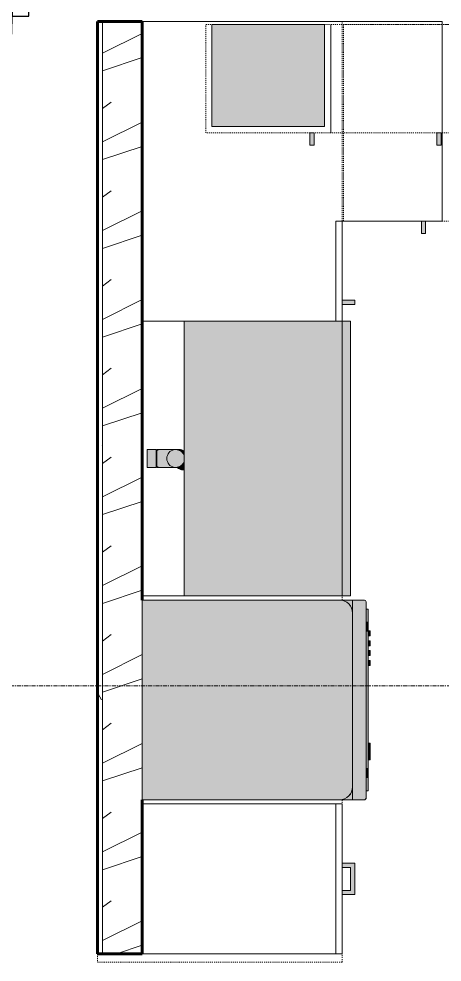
# Model space of a CAD drawing. Header units: inches. Extents: x -4169 to -1846, y 9706 to 12377.
# Drawn here: x -3610.7 to -3559.9, y 11249 to 11362.3 of the extents above; entities that cross this region are included whole.
import ezdxf

# ---------------------------------------------------------------- set-up
doc = ezdxf.new("R2010")
doc.units = ezdxf.units.IN
doc.header["$MEASUREMENT"] = 0
doc.linetypes.add('Dash', pattern=[0.25, 0.125, -0.125])
doc.linetypes.add('Grid Line 1_2_', pattern=[0.875, 0.5, -0.125, 0.125, -0.125])
for name, color, linetype, lineweight in [('0-1', 7, 'Continuous', 5), ('0-2', 50, 'Continuous', 18), ('A-DOOR', 31, 'Continuous', 18), ('A-DOOR-6', 31, 'Continuous', 30), ('A-DOOR-7', 31, 'Continuous', 9), ('A-DOOR-FRAM', 31, 'Continuous', 30), ('A-GENM-1', 11, 'Continuous', 9), ('A-GENM-2', 250, 'Continuous', 9), ('A-WALL-4', 10, 'Continuous', 60), ('A-WALL-5', 50, 'Continuous', 18), ('A-WALL-PATT-1', 250, 'Continuous', 9), ('A-WALL-PATT-2', 253, 'Continuous', 9), ('P-SANR-FIXT-2', 250, 'Continuous', 9), ('P-SANR-FIXT-3', 55, 'Continuous', 9), ('Q-CASE-1', 9, 'Continuous', 9), ('Q-CASE-3', 250, 'Continuous', 9), ('Q-CASE-4', 250, 'Dash', 9), ('Q-CASE-5', 254, 'Continuous', 9), ('Q-CASE-HDLN-1', 250, 'Dash', 9), ('Q-SPCQ-1', 250, 'Continuous', 9), ('Q-SPCQ-2', 55, 'Continuous', 9), ('S-GRID-1', 1, 'Grid Line 1_2_', 9)]:
    doc.layers.add(name, color=color, linetype=linetype, lineweight=lineweight)

# ---------------------------------------------------------------- blocks, each defined once
blk = doc.blocks.new('OD_CW_Countertop - OD_CW_Countertop-2607795-ENLARGED RCP - 2ND FLOOR PLAN')
at = {"layer": 'Q-CASE-HDLN-1'}
for p, q in [((0.74, 24), (0.74, -5.38)), ((1.74, 24), (0.74, 24)), ((113.74, -5.38), (113.74, 18.63)), ((0.74, -5.38), (8.86, -5.38)), ((9.36, -5.38), (12.11, -5.38)), ((12.61, -5.38), (20.24, -5.38)), ((44.24, -5.38), (44.74, -5.38)), ((77.74, -5.38), (79.75, -5.38)), ((80.24, -5.38), (113.74, -5.38))]:
    blk.add_line(p, q, dxfattribs=at)
blk = doc.blocks.new('OD_CW_Countertop - OD_CW_Countertop-2607118-ENLARGED RCP - 2ND FLOOR PLAN')
at = {"layer": 'Q-CASE-HDLN-1'}
for p, q in [((0.74, -24), (0.74, -0.38)), ((0.74, -0.38), (10.25, -0.38)), ((10.74, -0.38), (28.86, -0.38)), ((29.36, -0.38), (32.11, -0.38)), ((32.61, -0.38), (50.74, -0.38)), ((51.23, -0.38), (60.56, -0.38)), ((60.56, -0.38), (60.56, -24)), ((60.56, -24), (0.74, -24))]:
    blk.add_line(p, q, dxfattribs=at)
blk = doc.blocks.new('Dishwasher_15404 - 34_ counter-547918-ENLARGED RCP - 2ND FLOOR PLAN')
at = {"layer": 'Q-SPCQ-2'}
for points in [[(0, 0), (23.68, 0), (24.08, 0.05), (24.46, 0.21), (24.83, 0.52), (25.04, 0.79), (25.2, 1.17), (25.25, 1.57), (25.25, 22.43), (25.17, 22.9), (24.98, 23.29), (24.74, 23.58), (24.46, 23.79), (24.08, 23.95), (23.68, 24), (0, 24), (0, 3.67)], [(25.25, 0), (26.73, 0.01), (26.82, 0.06), (26.87, 0.2), (26.85, 23.86), (26.82, 23.94), (26.68, 24), (25.25, 24), (25.25, 0.42)], [(27.12, 21.39), (27.12, 22.91), (26.87, 22.91), (26.87, 21.39)], [(26.87, 20.19), (27.12, 20.19), (27.12, 21.39), (26.87, 21.39), (26.87, 20.22)], [(27.12, 3.81), (27.12, 20.19), (26.87, 20.19), (26.87, 3.81)], [(27.12, 19.69), (27.37, 19.69), (27.37, 20.28), (27.12, 20.28), (27.12, 20.19)], [(27.37, 18.51), (27.37, 19.1), (27.12, 19.1), (27.12, 18.51)], [(27.37, 17.33), (27.37, 17.92), (27.12, 17.92), (27.12, 17.33)], [(27.37, 16.15), (27.37, 16.74), (27.12, 16.74), (27.12, 16.15)], [(27.37, 5.81), (27.37, 6.79), (27.12, 6.79), (27.12, 5.81)], [(27.12, 4.82), (27.37, 4.82), (27.37, 5.81), (27.12, 5.81), (27.12, 4.86)], [(26.87, 2.61), (27.12, 2.61), (27.12, 3.81), (26.87, 3.81), (26.87, 2.63)], [(27.12, 1.09), (27.12, 2.61), (26.87, 2.61), (26.87, 1.09)]]:
    blk.add_hatch(color=256, dxfattribs=at).paths.add_polyline_path(points, flags=0)
h = blk.add_hatch(color=256, dxfattribs=at)
h.paths.add_polyline_path([(24.74, 0), (25.25, 0), (25.25, 1.57), (25.2, 1.17), (24.96, 0.67), (24.74, 0.42), (24.46, 0.21), (24.08, 0.05), (23.68, 0), (24.57, 0)], flags=0)
h.paths.add_polyline_path([(25.25, 22.43), (25.25, 24), (23.68, 24), (24.08, 23.95), (24.48, 23.78), (24.83, 23.48), (25.04, 23.21), (25.22, 22.75)], flags=0)
h = blk.add_hatch(color=256, dxfattribs=at)
h.paths.add_polyline_path([(25.07, 0.85), (25.12, 0.95), (25.08, 0.9)], flags=0)
h.paths.add_polyline_path([(25.2, 1.2), (25.22, 1.25), (25.2, 1.23)], flags=0)
h.paths.add_polyline_path([(25, 23.26), (24.96, 23.33), (24.98, 23.29)], flags=0)
at = {"layer": 'Q-SPCQ-1'}
for p, q in [((0, 24), (23.68, 24)), ((0, 0), (0, 24)), ((23.68, 24), (25.25, 24)), ((25.25, 24), (26.68, 24)), ((25.25, 24), (25.25, 22.43)), ((26.87, 23.8), (26.87, 0.2)), ((26.87, 22.91), (27.12, 22.91)), ((27.12, 21.39), (27.12, 22.91)), ((25.25, 22.43), (25.25, 1.57)), ((27.12, 20.19), (27.12, 21.39)), ((27.12, 20.28), (27.37, 20.28)), ((27.12, 3.81), (27.12, 20.19)), ((27.12, 19.69), (27.37, 19.69)), ((27.37, 19.69), (27.37, 20.28)), ((27.12, 19.1), (27.37, 19.1)), ((27.12, 18.51), (27.37, 18.51)), ((27.37, 18.51), (27.37, 19.1)), ((27.12, 17.92), (27.37, 17.92)), ((27.12, 17.33), (27.37, 17.33)), ((27.37, 17.33), (27.37, 17.92)), ((27.12, 16.74), (27.37, 16.74)), ((27.12, 16.15), (27.37, 16.15)), ((27.37, 16.15), (27.37, 16.74)), ((27.12, 6.79), (27.37, 6.79)), ((27.37, 5.81), (27.37, 6.79)), ((27.37, 4.82), (27.37, 5.81)), ((27.37, 4.82), (27.12, 4.82)), ((27.12, 2.61), (27.12, 3.81)), ((27.12, 1.09), (27.12, 2.61)), ((25.25, 1.57), (25.25, 0)), ((23.68, 0), (0, 0)), ((26.87, 1.09), (27.12, 1.09)), ((25.25, 0), (23.68, 0)), ((26.68, 0), (25.25, 0))]:
    blk.add_line(p, q, dxfattribs=at)
for centre, radius, start, end in [((23.68, 22.43), 1.57, 360, 90), ((26.68, 23.8), 0.197, 360, 90), ((23.68, 22.43), 1.57, 32.077, 42.3359), ((23.68, 22.43), 1.57, 17.8182, 27.5266), ((23.68, 22.43), 1.57, 360, 13.6425), ((23.68, 1.57), 1.57, 270, 360), ((23.68, 1.57), 1.57, 346.3575, 360), ((23.68, 1.57), 1.57, 317.6641, 327.923), ((23.68, 1.57), 1.57, 332.4734, 342.1818), ((26.68, 0.2), 0.197, 270, 360), ((26.68, 0.2), 0.197, 285, 345)]:
    blk.add_arc(centre, radius, start, end, dxfattribs=at)
blk = doc.blocks.new('Vanity Cabinet-Double Door - 33_-2164608-ENLARGED RCP - 2ND FLOOR PLAN')
at = {"layer": 'Q-CASE-3'}
for p, q in [((-15.76, -24), (-15.76, 0)), ((-15.76, 0), (17.24, 0)), ((17.24, 0), (17.24, -24)), ((17.24, -24), (-15.76, -24))]:
    blk.add_line(p, q, dxfattribs=at)
blk = doc.blocks.new('Base Cabinet 3 Drawer 230 - Base Cabinet 3 Drawer 230 18_-2554959-ENLARGED RCP - 2ND FLOOR PLAN')
at = {"layer": 'Q-CASE-5'}
blk.add_hatch(color=256, dxfattribs=at).paths.add_polyline_path([(-1.14, -24), (-1.14, -25.5), (2.61, -25.5), (2.61, -24), (2.11, -24), (2.11, -25), (-0.64, -25), (-0.64, -24)], flags=0)
at = {"layer": 'Q-CASE-3'}
for p, q in [((-8.26, -23.25), (-8.26, 0)), ((-8.26, 0), (9.74, 0)), ((9.74, 0), (9.74, -23.25)), ((-8.26, -23.25), (-8.26, -24)), ((9.74, -23.25), (-8.26, -23.25)), ((9.74, -24), (9.74, -23.25)), ((-8.26, -24), (9.74, -24)), ((-0.64, -24), (-1.14, -24)), ((-1.14, -25.5), (-1.14, -24)), ((-0.64, -25), (-0.64, -24)), ((2.11, -25), (2.11, -24)), ((2.11, -24), (2.61, -24)), ((2.61, -24), (2.61, -25.5)), ((2.61, -25.5), (-1.14, -25.5)), ((-0.64, -25), (2.11, -25))]:
    blk.add_line(p, q, dxfattribs=at)
blk = doc.blocks.new('300 Series Wall Hung Cabinet_301 - 15_-2215564-ENLARGED RCP - 2ND FLOOR PLAN')
at = {"layer": 'Q-CASE-1'}
for points in [[(-5.5, 14.69), (-5.5, 13.19), (-5.01, 13.19), (-5.01, 14.69)], [(-6.75, 12.44), (-6.75, 0.19), (6.75, 0.19), (6.75, 12.44)]]:
    blk.add_hatch(color=256, dxfattribs=at).paths.add_polyline_path(points, flags=0)
at = {"layer": 'Q-CASE-3'}
for p, q in [((-5.01, 14.69), (-5.5, 14.69)), ((-5.5, 14.69), (-5.5, 13.19)), ((-5.01, 13.19), (-5.01, 14.69)), ((-5.5, 13.19), (-5.01, 13.19)), ((-6.75, 0.19), (-6.75, 12.44)), ((-6.75, 12.44), (6.75, 12.44)), ((6.75, 12.44), (6.75, 0.19)), ((6.75, 0.19), (-6.75, 0.19))]:
    blk.add_line(p, q, dxfattribs=at)
at = {"layer": 'Q-CASE-4'}
for p, q in [((-7.5, 0.19), (-7.5, 13.19)), ((-7.5, 13.19), (7.5, 13.19)), ((7.5, 13.19), (7.5, 0.19)), ((7.5, 0.19), (-7.5, 0.19))]:
    blk.add_line(p, q, dxfattribs=at)
blk = doc.blocks.new('kitchen_faucet_14143 - kitchen_faucet_14143-V65-ENLARGED RCP - 2ND FLOOR PLAN')
at = {"layer": 'A-GENM-1'}
for points in [[(-0.88, 1.33), (-1.01, 1.33), (-0.98, 1.21), (-0.56, 1.23), (-0.68, 1.33), (-0.83, 1.33)], [(-0.56, 1.21), (-1.01, 1.18), (-1.01, 0.96), (-0.9, 1.02), (-0.25, 1.05), (-0.21, 1.05), (-0.39, 1.21), (-0.54, 1.21)], [(0, 1.08), (-0.29, 1.04), (-0.59, 0.9), (-0.82, 0.69), (-0.98, 0.44), (-1.01, 0.3), (-0.98, -0.43), (-0.94, -0.54), (-0.77, -0.77), (-0.54, -0.94), (-0.28, -1.05), (0, -1.08), (0.32, -1.03), (0.6, -0.89), (0.83, -0.68), (0.94, -0.54), (1.05, -0.28), (1.08, 0), (1.02, 0.33), (0.87, 0.63), (0.7, 0.82), (0.49, 0.96), (0.25, 1.05)], [(-0.54, 1.03), (-0.72, 1), (-1.01, 0.76), (-0.98, 0.65), (-0.82, 0.82), (-0.7, 0.91), (-0.54, 1.03)], [(-0.79, 0.96), (-1.01, 0.79), (-1, 0.77), (-0.8, 0.96)], [(-0.83, 1.02), (-0.97, 0.99), (-0.86, 0.92), (-0.77, 1.01), (-0.8, 1.02)], [(-0.63, 0.96), (-0.84, 0.79), (-0.81, 0.79), (-0.63, 0.94)], [(-0.57, 0.96), (-0.8, 0.78), (-0.68, 0.88), (-0.58, 0.96)], [(-0.55, 0.96), (-0.77, 0.79), (-0.67, 0.86), (-0.55, 0.95), (-0.55, 0.96)], [(-0.57, 0.91), (-0.73, 0.81), (-0.65, 0.86), (-0.59, 0.9)], [(-0.37, 1.03), (-0.39, 1.01), (-0.36, 1.03)], [(2.26, 1.08), (0, 1.08), (0.28, 1.05), (0.59, 0.9), (0.77, 0.77), (0.94, 0.54), (1.05, 0.28), (1.08, 0), (1.01, -0.36), (0.94, -0.54), (0.77, -0.77), (0.5, -0.96), (0.28, -1.05), (0, -1.08), (2.26, -1.08), (2.26, 1.05)], [(2.26, 1.02), (2.26, -1.02), (2.34, -1.02), (2.34, 1.02)], [(3.44, 1.08), (2.34, 1.08), (2.34, -1.08), (3.44, -1.08), (3.44, 1.05)], [(-0.97, -0.59), (-1.01, -0.6), (-0.96, -0.67), (-0.47, -1.03), (-0.49, -1.01), (-0.96, -0.6)], [(-1.01, -0.61), (-1, -0.77), (-0.67, -1.03), (-0.54, -1.01), (-1.01, -0.61)], [(-1.01, -0.76), (-0.99, -0.85), (-0.95, -0.83), (-1.01, -0.77)], [(-0.94, -0.59), (-0.94, -0.62), (-0.89, -0.67), (-0.93, -0.6), (-0.93, -0.59)], [(-0.91, -0.59), (-0.93, -0.62), (-0.88, -0.66), (-0.89, -0.63), (-0.91, -0.59)], [(-0.9, -0.6), (-0.87, -0.65), (-0.89, -0.6)]]:
    blk.add_hatch(color=256, dxfattribs=at).paths.add_polyline_path(points, flags=0)
h = blk.add_hatch(color=256, dxfattribs=at)
h.paths.add_polyline_path([(-0.48, 1.03), (-0.55, 1), (-0.56, 0.96), (-0.47, 1.03)], flags=0)
h.paths.add_polyline_path([(-0.75, 0.84), (-1.01, 0.59), (-0.95, 0.62), (-0.92, 0.66), (-0.77, 0.82), (-0.76, 0.83)], flags=0)
h = blk.add_hatch(color=256, dxfattribs=at)
h.paths.add_polyline_path([(-0.93, 0.59), (-1.01, 0.57), (-0.98, 0.44), (-0.9, 0.59)], flags=0)
h.paths.add_polyline_path([(-1.01, -0.37), (-1.01, -0.59), (-0.92, -0.57), (-0.95, -0.51), (-0.99, -0.42)], flags=0)
h = blk.add_hatch(color=256, dxfattribs=at)
h.paths.add_polyline_path([(-0.45, 1.03), (-0.49, 1.01), (-0.45, 1.03)], flags=0)
h.paths.add_polyline_path([(-0.8, 0.75), (-0.96, 0.59), (-0.94, 0.62), (-0.9, 0.66), (-0.81, 0.75)], flags=0)
h = blk.add_hatch(color=256, dxfattribs=at)
h.paths.add_polyline_path([(-0.44, 1.03), (-0.48, 0.96), (-0.42, 1.02), (-0.43, 1.03)], flags=0)
h.paths.add_polyline_path([(-0.76, 0.78), (-0.94, 0.59), (-0.93, 0.62), (-0.88, 0.66), (-0.77, 0.76)], flags=0)
h = blk.add_hatch(color=256, dxfattribs=at)
h.paths.add_polyline_path([(-0.37, 1.03), (-0.43, 1), (-0.41, 0.99), (-0.37, 1.03)], flags=0)
h.paths.add_polyline_path([(-0.78, 0.74), (-0.93, 0.59), (-0.9, 0.6), (-0.85, 0.66), (-0.79, 0.74)], flags=0)
h = blk.add_hatch(color=256, dxfattribs=at)
h.paths.add_polyline_path([(-0.95, -0.59), (-0.95, -0.62), (-0.92, -0.66), (-0.94, -0.61), (-0.95, -0.59)], flags=0)
h.paths.add_polyline_path([(-0.56, -0.93), (-0.51, -0.99), (-0.56, -0.94)], flags=0)
at = {"layer": 'A-GENM-2'}
for p, q in [((-1.02, 1.35), (-0.99, 1.33)), ((-1.01, 0.59), (-0.9, 0.59)), ((-0.97, 0.58), (-0.96, 0.61)), ((-0.41, 0.99), (-0.37, 1.01)), ((-0.06, 1.08), (-0.03, 1.08)), ((-0.04, 1.08), (0, 1.08)), ((0, 1.08), (2.26, 1.08)), ((2.1, 1.02), (2.34, 1.02)), ((2.26, -1.08), (2.26, 1.08)), ((2.34, 1.08), (3.44, 1.08)), ((2.34, 1.08), (2.34, -1.08)), ((3.44, -1.08), (3.44, 1.08)), ((-0.9, -0.59), (-1.01, -0.59)), ((-0.36, -1.01), (-0.4, -1)), ((2.26, -1.08), (0, -1.08)), ((2.34, -1.02), (2.1, -1.02)), ((3.44, -1.08), (2.34, -1.08))]:
    blk.add_line(p, q, dxfattribs=at)
at = {"layer": 'A-GENM-2', "flags": 128}
for points in [[(-1.01, 1.38), (-0.97, 1.38), (-0.94, 1.38), (-0.93, 1.38)], [(-1.01, 1.2), (-0.97, 1.22), (-0.93, 1.23), (-0.89, 1.24), (-0.86, 1.25), (-0.82, 1.25), (-0.78, 1.26), (-0.74, 1.26), (-0.7, 1.26), (-0.69, 1.26)], [(-0.93, 1.38), (-0.89, 1.38), (-0.86, 1.38), (-0.82, 1.37), (-0.79, 1.37), (-0.75, 1.36), (-0.72, 1.35), (-0.68, 1.34), (-0.65, 1.32), (-0.62, 1.31), (-0.58, 1.29), (-0.55, 1.27), (-0.52, 1.25), (-0.49, 1.23), (-0.47, 1.21)], [(-0.69, 1.26), (-0.65, 1.26), (-0.61, 1.26), (-0.57, 1.25), (-0.53, 1.25), (-0.49, 1.24), (-0.45, 1.23), (-0.42, 1.22), (-0.38, 1.21), (-0.34, 1.19), (-0.3, 1.17), (-0.27, 1.16), (-0.23, 1.14), (-0.2, 1.12), (-0.17, 1.09), (-0.13, 1.07)], [(-0.69, 1.06), (-0.72, 1.06), (-0.75, 1.06), (-0.78, 1.06), (-0.81, 1.05), (-0.84, 1.05), (-0.87, 1.04), (-0.9, 1.03), (-0.93, 1.02), (-0.96, 1.01), (-0.99, 1), (-1.02, 0.98)], [(-1, 0.64), (-0.98, 0.68), (-0.95, 0.71), (-0.93, 0.74), (-0.9, 0.77), (-0.87, 0.8), (-0.84, 0.83), (-0.81, 0.86), (-0.78, 0.88), (-0.75, 0.91), (-0.72, 0.93), (-0.68, 0.95), (-0.65, 0.97), (-0.61, 0.99), (-0.57, 1.01), (-0.54, 1.02), (-0.5, 1.04), (-0.46, 1.05), (-0.42, 1.06), (-0.39, 1.07), (-0.35, 1.07), (-0.31, 1.08), (-0.27, 1.08), (-0.23, 1.08), (-0.22, 1.08)], [(-0.99, 0.58), (-0.97, 0.61), (-0.95, 0.64), (-0.93, 0.68), (-0.9, 0.71), (-0.88, 0.74), (-0.85, 0.77), (-0.82, 0.8), (-0.79, 0.83), (-0.76, 0.86), (-0.73, 0.88), (-0.7, 0.91), (-0.66, 0.93), (-0.63, 0.95), (-0.59, 0.97), (-0.56, 0.99), (-0.52, 1.01), (-0.49, 1.02), (-0.45, 1.04), (-0.41, 1.05), (-0.37, 1.06), (-0.33, 1.07), (-0.29, 1.07), (-0.26, 1.08), (-0.22, 1.08), (-0.18, 1.08), (-0.17, 1.08)], [(-0.98, 0.86), (-0.95, 0.88), (-0.92, 0.91), (-0.88, 0.93), (-0.85, 0.95), (-0.82, 0.97), (-0.78, 0.99), (-0.74, 1.01), (-0.71, 1.02), (-0.67, 1.04), (-0.63, 1.05), (-0.59, 1.06), (-0.55, 1.07), (-0.51, 1.07), (-0.48, 1.08), (-0.44, 1.08), (-0.4, 1.08), (-0.39, 1.08)], [(-0.97, 0.58), (-0.96, 0.61), (-0.94, 0.64), (-0.91, 0.68), (-0.89, 0.71), (-0.86, 0.74), (-0.83, 0.77), (-0.8, 0.8), (-0.77, 0.83), (-0.74, 0.86), (-0.71, 0.88), (-0.68, 0.91), (-0.64, 0.93), (-0.61, 0.95), (-0.57, 0.97), (-0.54, 0.99), (-0.5, 1.01), (-0.46, 1.02), (-0.42, 1.04), (-0.39, 1.05), (-0.35, 1.06), (-0.31, 1.07), (-0.27, 1.07), (-0.23, 1.08), (-0.19, 1.08), (-0.15, 1.08), (-0.14, 1.08)], [(-0.97, 1), (-0.95, 0.97), (-0.94, 0.95), (-0.92, 0.92), (-0.91, 0.89)], [(-0.96, 0.58), (-0.94, 0.61), (-0.92, 0.64), (-0.89, 0.68), (-0.87, 0.71), (-0.84, 0.74), (-0.81, 0.77), (-0.78, 0.8), (-0.75, 0.83), (-0.72, 0.86), (-0.69, 0.89), (-0.65, 0.91), (-0.62, 0.93), (-0.58, 0.95), (-0.54, 0.97), (-0.51, 0.99), (-0.47, 1.01), (-0.43, 1.02), (-0.39, 1.04), (-0.35, 1.05), (-0.31, 1.06), (-0.27, 1.07), (-0.23, 1.07), (-0.19, 1.08), (-0.15, 1.08), (-0.11, 1.08), (-0.1, 1.08)], [(-0.92, 0.58), (-0.91, 0.61), (-0.88, 0.64), (-0.86, 0.68), (-0.83, 0.71), (-0.8, 0.74), (-0.77, 0.77), (-0.74, 0.8), (-0.71, 0.83), (-0.68, 0.86), (-0.65, 0.89), (-0.61, 0.91), (-0.58, 0.93), (-0.54, 0.95), (-0.51, 0.97), (-0.47, 0.99), (-0.43, 1.01), (-0.39, 1.02), (-0.35, 1.04), (-0.31, 1.05), (-0.27, 1.06), (-0.23, 1.07), (-0.19, 1.07), (-0.15, 1.08), (-0.11, 1.08), (-0.07, 1.08), (-0.06, 1.08)], [(-0.91, 0.58), (-0.89, 0.61), (-0.87, 0.64), (-0.84, 0.68), (-0.82, 0.71), (-0.79, 0.74), (-0.76, 0.77), (-0.73, 0.8), (-0.7, 0.83), (-0.67, 0.86), (-0.63, 0.89), (-0.6, 0.91), (-0.56, 0.93), (-0.53, 0.95), (-0.49, 0.97), (-0.45, 0.99), (-0.42, 1.01), (-0.38, 1.02), (-0.34, 1.04), (-0.3, 1.05), (-0.26, 1.06), (-0.22, 1.07), (-0.18, 1.07), (-0.14, 1.08), (-0.09, 1.08), (-0.05, 1.08), (-0.04, 1.08)], [(-0.91, 0.68), (-0.89, 0.71), (-0.86, 0.74), (-0.83, 0.77), (-0.8, 0.8), (-0.78, 0.83), (-0.74, 0.86), (-0.71, 0.88), (-0.68, 0.91), (-0.65, 0.93), (-0.61, 0.95), (-0.58, 0.97), (-0.54, 0.99), (-0.51, 1.01), (-0.47, 1.02)], [(-0.91, 0.58), (-0.89, 0.61), (-0.87, 0.65), (-0.84, 0.68), (-0.81, 0.71), (-0.78, 0.75), (-0.75, 0.78), (-0.72, 0.81), (-0.69, 0.83), (-0.66, 0.86), (-0.62, 0.89), (-0.59, 0.91), (-0.56, 0.93)], [(-0.91, 0.58), (-0.89, 0.61), (-0.87, 0.65), (-0.84, 0.68), (-0.81, 0.71), (-0.78, 0.75), (-0.75, 0.78), (-0.72, 0.81), (-0.69, 0.83), (-0.66, 0.86), (-0.62, 0.89), (-0.59, 0.91), (-0.56, 0.93)], [(-0.91, 0.58), (-0.89, 0.61), (-0.87, 0.65), (-0.84, 0.68), (-0.81, 0.71), (-0.78, 0.75), (-0.75, 0.78), (-0.72, 0.81), (-0.69, 0.83), (-0.66, 0.86), (-0.62, 0.89), (-0.59, 0.91), (-0.56, 0.93)], [(-0.91, 0.58), (-0.89, 0.61), (-0.87, 0.65), (-0.84, 0.68), (-0.81, 0.71), (-0.78, 0.75), (-0.75, 0.78), (-0.72, 0.81), (-0.69, 0.83), (-0.66, 0.86), (-0.62, 0.89), (-0.59, 0.91), (-0.56, 0.93)], [(-0.91, 0.58), (-0.89, 0.61), (-0.87, 0.65), (-0.84, 0.68), (-0.81, 0.71), (-0.78, 0.75), (-0.75, 0.78), (-0.72, 0.81), (-0.69, 0.83), (-0.66, 0.86), (-0.62, 0.89), (-0.59, 0.91), (-0.56, 0.93)], [(-0.91, 0.58), (-0.89, 0.61), (-0.87, 0.65), (-0.84, 0.68), (-0.81, 0.71), (-0.78, 0.75), (-0.75, 0.78), (-0.72, 0.81), (-0.69, 0.83), (-0.66, 0.86), (-0.62, 0.89), (-0.59, 0.91), (-0.56, 0.93)], [(-0.5, 1.04), (-0.53, 1.05), (-0.56, 1.05), (-0.59, 1.06), (-0.62, 1.06), (-0.65, 1.06), (-0.68, 1.06), (-0.69, 1.06)], [(-0.55, 0.93), (-0.51, 0.95), (-0.47, 0.97), (-0.43, 0.99), (-0.39, 1.01), (-0.35, 1.02), (-0.31, 1.04)], [(-0.55, 0.93), (-0.51, 0.95), (-0.47, 0.97), (-0.43, 0.99), (-0.39, 1.01), (-0.35, 1.02), (-0.31, 1.04)], [(-0.55, 0.93), (-0.51, 0.95), (-0.47, 0.97), (-0.43, 0.99), (-0.39, 1.01), (-0.35, 1.02), (-0.31, 1.04)], [(-0.55, 0.93), (-0.51, 0.95), (-0.47, 0.97), (-0.43, 0.99), (-0.39, 1.01), (-0.35, 1.02), (-0.31, 1.04)], [(-0.55, 0.93), (-0.51, 0.95), (-0.47, 0.97), (-0.43, 0.99), (-0.39, 1.01), (-0.35, 1.02), (-0.31, 1.04)], [(-0.55, 0.93), (-0.51, 0.95), (-0.47, 0.97), (-0.43, 0.99), (-0.39, 1.01), (-0.35, 1.02), (-0.31, 1.04)], [(-0.43, 1.04), (-0.39, 1.05), (-0.36, 1.06), (-0.32, 1.07), (-0.28, 1.07), (-0.24, 1.08), (-0.2, 1.08), (-0.16, 1.08), (-0.15, 1.08)], [(-0.39, 1.08), (-0.35, 1.08), (-0.31, 1.08), (-0.27, 1.07), (-0.23, 1.07), (-0.19, 1.06)], [(-0.27, 1.05), (-0.23, 1.06), (-0.18, 1.07), (-0.14, 1.07), (-0.1, 1.08), (-0.05, 1.08), (-0.03, 1.08)], [(-0.27, 1.05), (-0.23, 1.06), (-0.18, 1.07), (-0.14, 1.07), (-0.1, 1.08), (-0.05, 1.08), (-0.03, 1.08)], [(-0.27, 1.05), (-0.23, 1.06), (-0.18, 1.07), (-0.14, 1.07), (-0.1, 1.08), (-0.05, 1.08), (-0.03, 1.08)], [(-0.27, 1.05), (-0.23, 1.06), (-0.18, 1.07), (-0.14, 1.07), (-0.1, 1.08), (-0.05, 1.08), (-0.03, 1.08)], [(-0.27, 1.05), (-0.23, 1.06), (-0.18, 1.07), (-0.14, 1.07), (-0.1, 1.08), (-0.05, 1.08), (-0.03, 1.08)], [(-0.27, 1.05), (-0.23, 1.06), (-0.18, 1.07), (-0.14, 1.07), (-0.1, 1.08), (-0.05, 1.08), (-0.03, 1.08)], [(-0.25, 1.05), (-0.22, 1.06), (-0.18, 1.07), (-0.13, 1.07), (-0.09, 1.08), (-0.05, 1.08), (-0.03, 1.08)], [(-0.22, 1.08), (-0.18, 1.08), (-0.14, 1.08), (-0.1, 1.07)], [(-0.17, 1.08), (-0.13, 1.08), (-0.09, 1.08), (-0.05, 1.08)], [(-0.15, 1.08), (-0.11, 1.08), (-0.07, 1.08)], [(-0.14, 1.08), (-0.1, 1.08), (-0.06, 1.08)], [(-0.1, 1.08), (-0.06, 1.08), (-0.03, 1.08)], [(-0.22, -1.08), (-0.26, -1.08), (-0.3, -1.08), (-0.34, -1.07), (-0.37, -1.07), (-0.41, -1.06), (-0.45, -1.05), (-0.49, -1.04), (-0.53, -1.03), (-0.56, -1.01), (-0.6, -1), (-0.64, -0.98), (-0.67, -0.96), (-0.71, -0.94), (-0.74, -0.91), (-0.77, -0.89), (-0.8, -0.86), (-0.84, -0.84), (-0.86, -0.81), (-0.89, -0.78), (-0.92, -0.75), (-0.95, -0.72), (-0.97, -0.69), (-1, -0.65)], [(-0.39, -1.08), (-0.43, -1.08), (-0.47, -1.08), (-0.5, -1.07), (-0.54, -1.07), (-0.58, -1.06), (-0.62, -1.05), (-0.66, -1.04), (-0.7, -1.03), (-0.73, -1.01), (-0.77, -1), (-0.81, -0.98), (-0.84, -0.96), (-0.88, -0.94), (-0.91, -0.91), (-0.94, -0.89), (-0.97, -0.86), (-1, -0.84)], [(-0.92, -0.87), (-0.96, -0.86), (-1, -0.85)], [(-0.17, -1.08), (-0.21, -1.08), (-0.24, -1.08), (-0.28, -1.07), (-0.32, -1.07), (-0.36, -1.06), (-0.4, -1.05), (-0.44, -1.04), (-0.48, -1.03), (-0.51, -1.01), (-0.55, -1), (-0.59, -0.98), (-0.62, -0.96), (-0.65, -0.94), (-0.69, -0.91), (-0.72, -0.89), (-0.75, -0.86), (-0.78, -0.84), (-0.81, -0.81), (-0.84, -0.78), (-0.87, -0.75), (-0.9, -0.72), (-0.92, -0.69), (-0.94, -0.65), (-0.97, -0.62)], [(-0.14, -1.08), (-0.18, -1.08), (-0.22, -1.08), (-0.26, -1.07), (-0.3, -1.07), (-0.34, -1.06), (-0.38, -1.05), (-0.41, -1.04), (-0.45, -1.03), (-0.49, -1.01), (-0.53, -1), (-0.56, -0.98), (-0.6, -0.96), (-0.63, -0.94), (-0.67, -0.91), (-0.7, -0.89), (-0.73, -0.87), (-0.76, -0.84), (-0.79, -0.81), (-0.82, -0.78), (-0.85, -0.75), (-0.88, -0.72), (-0.9, -0.69), (-0.93, -0.65), (-0.95, -0.62)], [(-0.1, -1.08), (-0.14, -1.08), (-0.18, -1.08), (-0.22, -1.07), (-0.26, -1.07), (-0.3, -1.06), (-0.34, -1.05), (-0.38, -1.04), (-0.42, -1.03), (-0.46, -1.01), (-0.5, -1), (-0.53, -0.98), (-0.57, -0.96), (-0.61, -0.94), (-0.64, -0.92), (-0.68, -0.89), (-0.71, -0.87), (-0.74, -0.84), (-0.77, -0.81), (-0.8, -0.78), (-0.83, -0.75), (-0.86, -0.72), (-0.89, -0.69), (-0.91, -0.65), (-0.94, -0.62)], [(-0.5, -1.01), (-0.53, -1), (-0.57, -0.98), (-0.6, -0.96), (-0.64, -0.94), (-0.67, -0.91), (-0.7, -0.89), (-0.74, -0.86), (-0.77, -0.84), (-0.8, -0.81), (-0.83, -0.78), (-0.85, -0.75), (-0.88, -0.72), (-0.9, -0.69), (-0.93, -0.65)], [(-0.57, -0.92), (-0.6, -0.9), (-0.64, -0.88), (-0.67, -0.85), (-0.71, -0.82), (-0.74, -0.79), (-0.77, -0.76), (-0.8, -0.73), (-0.83, -0.7), (-0.85, -0.67), (-0.88, -0.63), (-0.9, -0.59)], [(-0.57, -0.92), (-0.6, -0.9), (-0.64, -0.88), (-0.67, -0.85), (-0.71, -0.82), (-0.74, -0.79), (-0.77, -0.76), (-0.8, -0.73), (-0.83, -0.7), (-0.85, -0.67), (-0.88, -0.63), (-0.9, -0.59)], [(-0.57, -0.92), (-0.6, -0.9), (-0.64, -0.88), (-0.67, -0.85), (-0.71, -0.82), (-0.74, -0.79), (-0.77, -0.76), (-0.8, -0.73), (-0.83, -0.7), (-0.85, -0.67), (-0.88, -0.63), (-0.9, -0.59)], [(-0.57, -0.92), (-0.6, -0.9), (-0.64, -0.88), (-0.67, -0.85), (-0.71, -0.82), (-0.74, -0.79), (-0.77, -0.76), (-0.8, -0.73), (-0.83, -0.7), (-0.85, -0.67), (-0.88, -0.63), (-0.9, -0.59)], [(-0.57, -0.92), (-0.6, -0.9), (-0.64, -0.88), (-0.67, -0.85), (-0.71, -0.82), (-0.74, -0.79), (-0.77, -0.76), (-0.8, -0.73), (-0.83, -0.7), (-0.85, -0.67), (-0.88, -0.63), (-0.9, -0.59)], [(-0.57, -0.92), (-0.6, -0.9), (-0.64, -0.88), (-0.67, -0.85), (-0.71, -0.82), (-0.74, -0.79), (-0.77, -0.76), (-0.8, -0.73), (-0.83, -0.7), (-0.85, -0.67), (-0.88, -0.63), (-0.9, -0.59)], [(-0.06, -1.08), (-0.1, -1.08), (-0.14, -1.08), (-0.18, -1.07), (-0.22, -1.07), (-0.26, -1.06), (-0.3, -1.05), (-0.34, -1.04), (-0.38, -1.03), (-0.42, -1.01), (-0.46, -1), (-0.5, -0.98), (-0.53, -0.96), (-0.57, -0.94), (-0.6, -0.92), (-0.64, -0.89), (-0.67, -0.87), (-0.7, -0.84), (-0.74, -0.81), (-0.77, -0.78), (-0.8, -0.75), (-0.82, -0.72), (-0.85, -0.69), (-0.88, -0.65), (-0.9, -0.62)], [(-0.04, -1.08), (-0.08, -1.08), (-0.12, -1.08), (-0.17, -1.07), (-0.21, -1.07), (-0.25, -1.06), (-0.29, -1.05), (-0.33, -1.04), (-0.37, -1.03), (-0.41, -1.01), (-0.44, -1), (-0.48, -0.98), (-0.52, -0.96), (-0.55, -0.94), (-0.59, -0.92), (-0.62, -0.89), (-0.66, -0.87), (-0.69, -0.84), (-0.72, -0.81), (-0.75, -0.78), (-0.78, -0.75), (-0.81, -0.72), (-0.84, -0.69), (-0.86, -0.65), (-0.89, -0.62)], [(0.01, -1.08), (-0.03, -1.08), (-0.07, -1.08), (-0.12, -1.08), (-0.16, -1.07), (-0.2, -1.06), (-0.25, -1.05), (-0.29, -1.04), (-0.33, -1.03), (-0.37, -1.02), (-0.41, -1), (-0.45, -0.98), (-0.49, -0.97), (-0.53, -0.95), (-0.56, -0.93)], [(0.01, -1.08), (-0.03, -1.08), (-0.07, -1.08), (-0.12, -1.08), (-0.16, -1.07), (-0.2, -1.06), (-0.25, -1.05), (-0.29, -1.04), (-0.33, -1.03), (-0.37, -1.02), (-0.41, -1), (-0.45, -0.98), (-0.49, -0.97), (-0.53, -0.95), (-0.56, -0.93)], [(0.01, -1.08), (-0.03, -1.08), (-0.07, -1.08), (-0.12, -1.08), (-0.16, -1.07), (-0.2, -1.06), (-0.25, -1.05), (-0.29, -1.04), (-0.33, -1.03), (-0.37, -1.02), (-0.41, -1), (-0.45, -0.98), (-0.49, -0.97), (-0.53, -0.95), (-0.56, -0.93)], [(0.01, -1.08), (-0.03, -1.08), (-0.07, -1.08), (-0.12, -1.08), (-0.16, -1.07), (-0.2, -1.06), (-0.25, -1.05), (-0.29, -1.04), (-0.33, -1.03), (-0.37, -1.02), (-0.41, -1), (-0.45, -0.98), (-0.49, -0.97), (-0.53, -0.95), (-0.56, -0.93)], [(0.01, -1.08), (-0.03, -1.08), (-0.07, -1.08), (-0.12, -1.08), (-0.16, -1.07), (-0.2, -1.06), (-0.25, -1.05), (-0.29, -1.04), (-0.33, -1.03), (-0.37, -1.02), (-0.41, -1), (-0.45, -0.98), (-0.49, -0.97), (-0.53, -0.95), (-0.56, -0.93)], [(0.01, -1.08), (-0.03, -1.08), (-0.07, -1.08), (-0.12, -1.08), (-0.16, -1.07), (-0.2, -1.06), (-0.25, -1.05), (-0.29, -1.04), (-0.33, -1.03), (-0.37, -1.02), (-0.41, -1), (-0.45, -0.98), (-0.49, -0.97), (-0.53, -0.95), (-0.56, -0.93)], [(-0.15, -1.08), (-0.19, -1.08), (-0.23, -1.08), (-0.27, -1.07), (-0.31, -1.07), (-0.35, -1.06), (-0.38, -1.05), (-0.42, -1.04), (-0.46, -1.03)], [(-0.18, -1.06), (-0.22, -1.07), (-0.26, -1.07), (-0.3, -1.08), (-0.34, -1.08), (-0.38, -1.08), (-0.39, -1.08)], [(0, -1.08), (-0.04, -1.08), (-0.08, -1.08), (-0.12, -1.07), (-0.16, -1.07), (-0.21, -1.06), (-0.25, -1.05)], [(-0.09, -1.07), (-0.13, -1.08), (-0.17, -1.08), (-0.21, -1.08), (-0.22, -1.08)], [(-0.08, -1.08), (-0.12, -1.08), (-0.15, -1.08), (-0.17, -1.08)], [(-0.06, -1.08), (-0.1, -1.08), (-0.14, -1.08), (-0.15, -1.08)], [(-0.05, -1.08), (-0.09, -1.08), (-0.13, -1.08), (-0.14, -1.08)], [(-0.04, -1.08), (-0.09, -1.08), (-0.1, -1.08)], [(-0.03, -1.08), (-0.04, -1.08), (-0.06, -1.08)], [(0, -1.08), (-0.03, -1.08), (-0.04, -1.08)]]:
    blk.add_lwpolyline(points, dxfattribs=at)
at = {"layer": 'A-GENM-2'}
for start, end in [(0, 159.9003), (200.0997, 0)]:
    blk.add_arc((0, 0), 1.08, start, end, dxfattribs=at)
blk = doc.blocks.new('Stainless Steel Farmhous Kitchen Sink - Stainless Steel Farmhous Kitchen Sink-2552578-ENLARGED RCP - 2ND FLOOR PLAN')
at = {"layer": 'P-SANR-FIXT-3'}
blk.add_hatch(color=256, dxfattribs=at).paths.add_polyline_path([(-15.61, 2.25), (0, 2.25), (0, 22.2), (-33, 22.2), (-33, 2.25), (-15.75, 2.25)], flags=0)
at = {"layer": 'P-SANR-FIXT-2'}
for p, q in [((-33, 22.2), (0, 22.2)), ((-33, 2.25), (-33, 22.2)), ((0, 22.2), (0, 2.25)), ((0, 2.25), (-33, 2.25))]:
    blk.add_line(p, q, dxfattribs=at)
blk = doc.blocks.new('300 Series Wall Hung Cabinet_302 - 30_ X 36_-V64-ENLARGED RCP - 2ND FLOOR PLAN')
at = {"layer": 'Q-CASE-1'}
for points in [[(-2.25, 14.69), (-2.25, 13.19), (-1.76, 13.19), (-1.76, 14.69)], [(1.75, 14.69), (1.75, 13.19), (2.24, 13.19), (2.24, 14.69)]]:
    blk.add_hatch(color=256, dxfattribs=at).paths.add_polyline_path(points, flags=0)
at = {"layer": 'Q-CASE-3'}
for p, q in [((-1.76, 14.69), (-2.25, 14.69)), ((-2.25, 14.69), (-2.25, 13.19)), ((-1.76, 13.19), (-1.76, 14.69)), ((2.24, 14.69), (1.75, 14.69)), ((1.75, 14.69), (1.75, 13.19)), ((2.24, 13.19), (2.24, 14.69)), ((-2.25, 13.19), (-1.76, 13.19)), ((1.75, 13.19), (2.24, 13.19))]:
    blk.add_line(p, q, dxfattribs=at)
at = {"layer": 'Q-CASE-4'}
for p, q in [((-15, 0.19), (-15, 13.19)), ((-15, 13.19), (15, 13.19)), ((15, 13.19), (15, 0.19)), ((15, 0.19), (-15, 0.19))]:
    blk.add_line(p, q, dxfattribs=at)
blk = doc.blocks.new('Base Cabinet Corner 197 - Base Cabinet Corner 197-2569781-ENLARGED RCP - 2ND FLOOR PLAN')
at = {"layer": 'Q-CASE-5'}
for points in [[(0.73, 33.51), (2.23, 33.51), (2.23, 34), (0.73, 34)], [(10.24, 25), (10.24, 24), (10.73, 24), (10.73, 25.5), (10.24, 25.5), (10.24, 25.38)]]:
    blk.add_hatch(color=256, dxfattribs=at).paths.add_polyline_path(points, flags=0)
at = {"layer": 'Q-CASE-3'}
for p, q in [((0.74, 36), (-23.26, 36)), ((-23.26, 36), (-23.26, 0)), ((0.74, 23.25), (0.74, 36)), ((0.74, 24), (0.74, 36)), ((0.73, 34), (0.73, 33.51)), ((2.23, 34), (0.73, 34)), ((2.23, 33.51), (2.23, 34)), ((0.73, 33.51), (2.23, 33.51)), ((10.73, 25.5), (10.24, 25.5)), ((10.24, 25.5), (10.24, 24)), ((10.73, 24), (10.73, 25.5)), ((12.74, 24), (0.74, 24)), ((0.74, 23.25), (0.74, 24)), ((10.24, 24), (10.73, 24)), ((12.74, 0), (12.74, 24)), ((12.74, 23.25), (0.74, 23.25)), ((-23.26, 0), (12.74, 0))]:
    blk.add_line(p, q, dxfattribs=at)
blk = doc.blocks.new('CTR - 1st Phase - Unit Layouts_rvt-1-ENLARGED RCP - 2ND FLOOR PLAN')
at = {"layer": 'A-WALL-PATT-1'}
h = blk.add_hatch(dxfattribs=at)
h.set_pattern_fill('FP_1', color=256, style=0, pattern_type=2)
h.set_pattern_definition([(0, (0, 0), (20.48, 5.12), [0.845, -14.515, 0.845, -14.515, -81.92]), (0, (0, 0), (20.48, 5.12), [-30.72, 0.845, -29.875, 0.845, -14.515, -35.84]), (0, (0, 0), (20.48, 5.12), [-76.8, 0.845, -9.395, 0.845, -24.755]), (120, (7.68, 2.56), (-14.67405, 15.1762003), [0.845, -14.515, 0.845, -14.515, -81.92]), (120, (7.68, 2.56), (-14.67405, 15.1762003), [-30.72, 0.845, -29.875, 0.845, -14.515, -35.84]), (120, (7.68, 2.56), (-14.67405, 15.1762003), [-76.8, 0.845, -9.395, 0.845, -24.755]), (240, (10.24, 12.8), (-5.80595, -20.2962003), [0.845, -14.515, 0.845, -14.515, -81.92]), (240, (10.24, 12.8), (-5.80595, -20.2962003), [-30.72, 0.845, -29.875, 0.845, -14.515, -35.84]), (240, (10.24, 12.8), (-5.80595, -20.2962003), [-76.8, 0.845, -9.395, 0.845, -24.755])])
h.paths.add_polyline_path([(-3600.67, 11249.99), (-3600.67, 11361.99), (-3601.3, 11361.99), (-3601.3, 11249.99)], flags=0)
at = {"layer": 'A-WALL-PATT-2'}
h = blk.add_hatch(dxfattribs=at)
h.set_pattern_fill('FP_3', color=256, style=0, pattern_type=2)
h.set_pattern_definition([(216.87, (4.265, 10.662), (31.9871619, 21.32545714), [5.331, -47.981]), (206.565, (10.662, 7.464), (-10.662476, -10.6620098), [11.921, -11.921]), (198.435, (10.662, 2.132), (-21.32449365, -10.6625869), [6.744, -26.974])])
h.paths.add_polyline_path([(-3599.25, 11249.99), (-3595.92, 11249.99), (-3595.92, 11361.99), (-3600.67, 11361.99), (-3600.67, 11249.99)], flags=0)
at = {"layer": 'A-WALL-4'}
for p, q in [((-3601.3, 11249.99), (-3601.3, 11361.99)), ((-3601.3, 11361.99), (-3595.92, 11361.99)), ((-3595.92, 11361.99), (-3595.92, 11292.49)), ((-3595.92, 11268.49), (-3595.92, 11249.99)), ((-3595.92, 11249.99), (-3601.3, 11249.99))]:
    blk.add_line(p, q, dxfattribs=at)
at = {"layer": 'A-WALL-5'}
blk.add_line((-3600.67, 11249.99), (-3600.67, 11361.99), dxfattribs=at)
at = {"layer": '0-2'}
for name, p, rotation in [('OD_CW_Countertop - OD_CW_Countertop-2607795-ENLARGED RCP - 2ND FLOOR PLAN', (-3577.3, 11248.25), 89.9999999999827), ('Base Cabinet Corner 197 - Base Cabinet Corner 197-2569781-ENLARGED RCP - 2ND FLOOR PLAN', (-3595.92, 11338.73), 269.9999999999879), ('300 Series Wall Hung Cabinet_301 - 15_-2215564-ENLARGED RCP - 2ND FLOOR PLAN', (-3580.8, 11361.8), 180), ('300 Series Wall Hung Cabinet_302 - 30_ X 36_-V64-ENLARGED RCP - 2ND FLOOR PLAN', (-3558.3, 11361.8), 180), ('OD_CW_Countertop - OD_CW_Countertop-2607118-ENLARGED RCP - 2ND FLOOR PLAN', (-3511.19, 11337.61), 180), ('Vanity Cabinet-Double Door - 33_-2164608-ENLARGED RCP - 2ND FLOOR PLAN', (-3595.92, 11308.75), 90.00000000001064), ('Stainless Steel Farmhous Kitchen Sink - Stainless Steel Farmhous Kitchen Sink-2552578-ENLARGED RCP - 2ND FLOOR PLAN', (-3593.13, 11292.99), 270.0000000000074), ('kitchen_faucet_14143 - kitchen_faucet_14143-V65-ENLARGED RCP - 2ND FLOOR PLAN', (-3591.89, 11309.49), 180), ('Base Cabinet 3 Drawer 230 - Base Cabinet 3 Drawer 230 18_-2554959-ENLARGED RCP - 2ND FLOOR PLAN', (-3595.92, 11258.25), 90.00000000001064)]:
    blk.add_blockref(name, p, dxfattribs=dict(at, rotation=rotation))
blk.add_blockref('Dishwasher_15404 - 34_ counter-547918-ENLARGED RCP - 2ND FLOOR PLAN', (-3595.92, 11268.49), dxfattribs=at)
blk = doc.blocks.new('CTR - 1st Phase - Shell_rvt-1-ENLARGED RCP - 2ND FLOOR PLAN')
at = {"layer": 'S-GRID-1'}
blk.add_line((-1846.46, 11282.19), (-4136.46, 11282.19), dxfattribs=at)
blk = doc.blocks.new('HOLLOW METAL - UNIT DOOR-2154430-ENLARGED RCP - 2ND FLOOR PLAN')
at = {"layer": 'A-DOOR-6'}
for p, q in [((18, 40.125), (16.25, 40.125)), ((16.25, 40.125), (16.25, 4.125)), ((18, 4.125), (18, 40.125)), ((16.25, 4.125), (18, 4.125))]:
    blk.add_line(p, q, dxfattribs=at)
at = {"layer": 'A-DOOR-7'}
blk.add_arc((18, 4.125), 36, 90, 180, dxfattribs=at)
at = {"layer": 'A-DOOR-FRAM'}
for p, q in [((-18, 4.125), (-20, 4.125)), ((-20, 4.125), (-20, -3.875)), ((-18, 2.1875), (-18, 4.125)), ((18, 4.125), (18, 2.1875)), ((20, 4.125), (18, 4.125)), ((20, -3.875), (20, 4.125)), ((-17.375, 2.1875), (-18, 2.1875)), ((-17.375, -1.9375), (-17.375, 2.1875)), ((18, 2.1875), (17.375, 2.1875)), ((17.375, 2.1875), (17.375, -1.9375)), ((-18, -3.875), (-18, -1.9375)), ((-18, -1.9375), (-17.375, -1.9375)), ((17.375, -1.9375), (18, -1.9375)), ((18, -1.9375), (18, -3.875)), ((-20, -3.875), (-18, -3.875)), ((18, -3.875), (20, -3.875))]:
    blk.add_line(p, q, dxfattribs=at)

msp = doc.modelspace()

# ---------------------------------------------------------------- block references
at = {"layer": '0-1'}
for name in ['CTR - 1st Phase - Shell_rvt-1-ENLARGED RCP - 2ND FLOOR PLAN', 'CTR - 1st Phase - Unit Layouts_rvt-1-ENLARGED RCP - 2ND FLOOR PLAN']:
    msp.add_blockref(name, (0, 0), dxfattribs=at)
at = {"layer": 'A-DOOR', "rotation": 180}
msp.add_blockref('HOLLOW METAL - UNIT DOOR-2154430-ENLARGED RCP - 2ND FLOOR PLAN', (-3629.52, 11366.74), dxfattribs=at)

doc.saveas('drawing.dxf')
